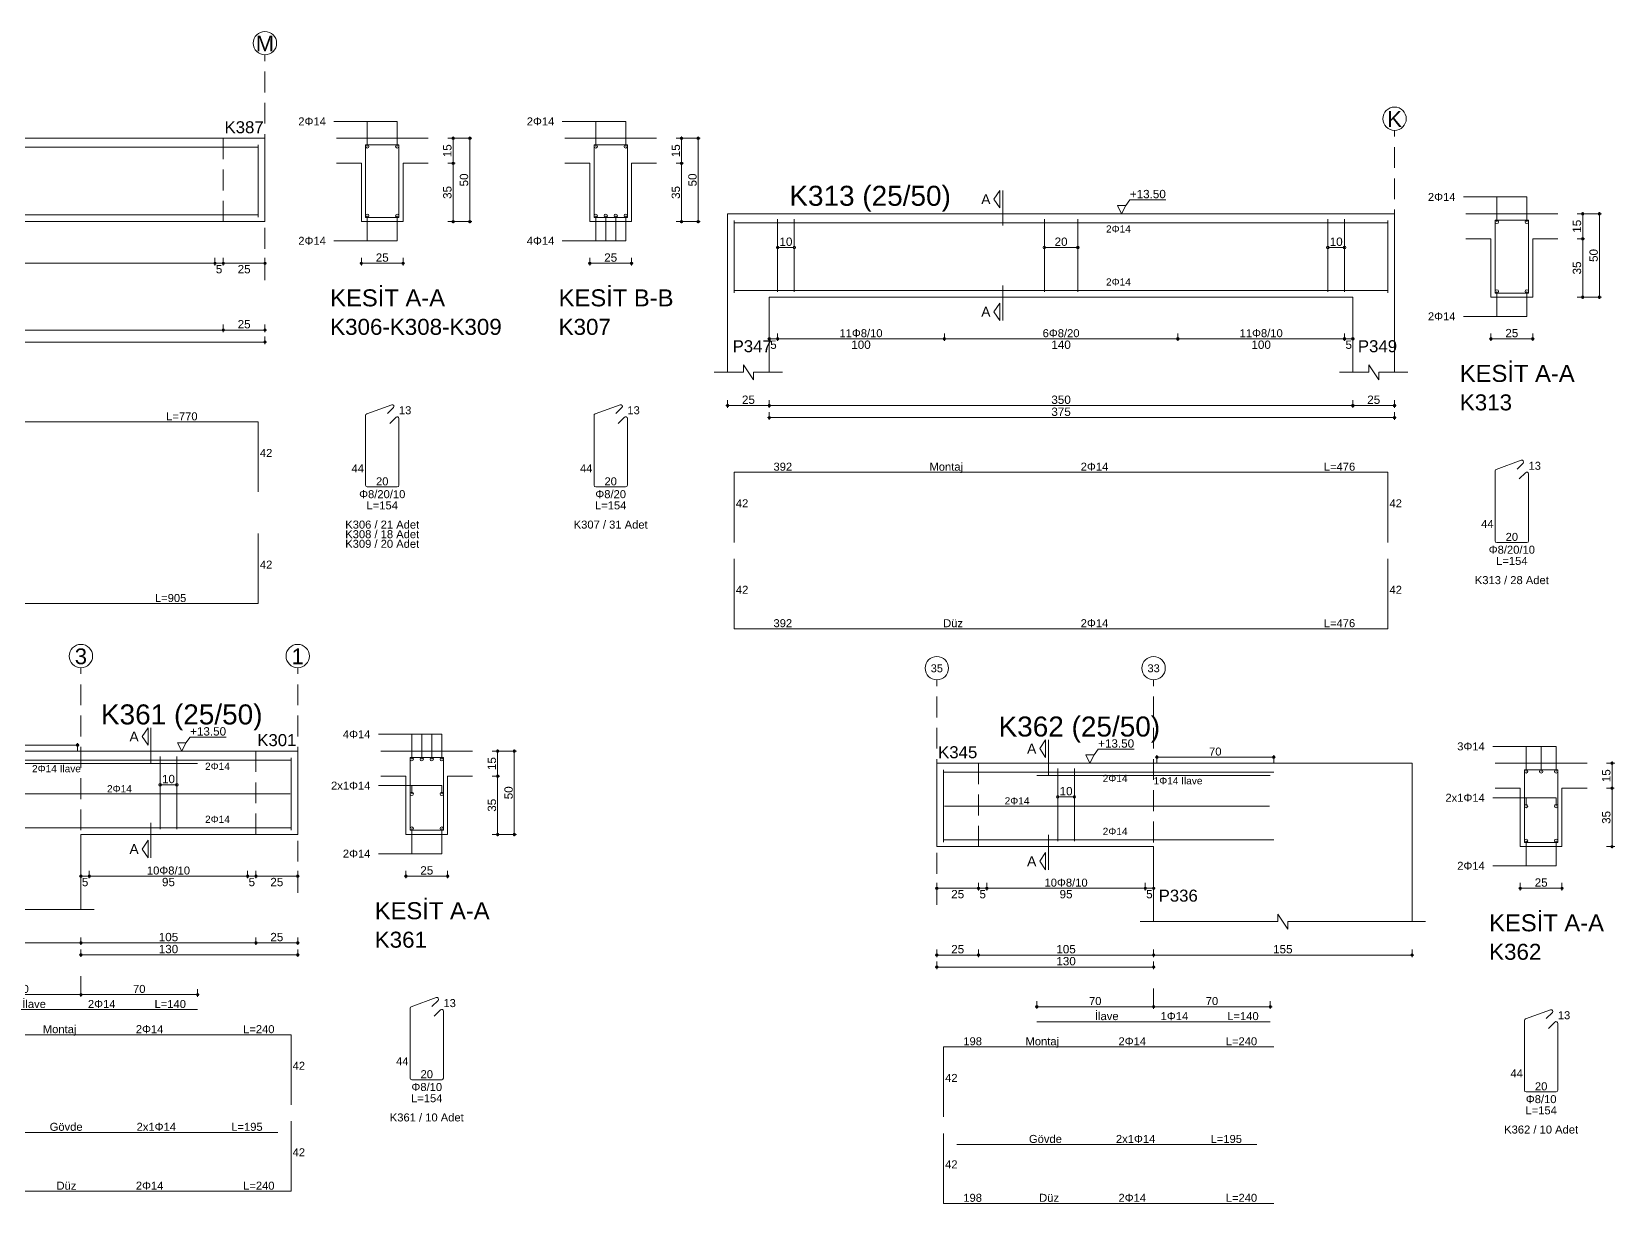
# Model space of a CAD drawing. Header units: millimetres. Extents: x 23801 to 80069, y 9628 to 14137.
# Drawn here: x 74391 to 75809, y 13042 to 14096 of the extents above; entities that cross this region are included whole.
import ezdxf

# ---------------------------------------------------------------- set-up
doc = ezdxf.new("R2010")
doc.units = ezdxf.units.MM
doc.linetypes.add('DASHDOT2', pattern=[12.7, 6.35, -3.175, 0, -3.175])
doc.linetypes.add('DASHED4', pattern=[18.75, 12.5, -6.25])
doc.layers.add('aks', color=251, linetype='DASHDOT2', lineweight=35)
for name, color, linetype in [('Donatı Topl. Uzun. Yazısı', 7, 'Continuous'), ('Donatı Uz. Yazısı', 7, 'Continuous'), ('Donatı Yazısı', 7, 'Continuous'), ('Donatı Çizgisi', 7, 'Continuous'), ('Kiriş', 7, 'Continuous'), ('Standart', 7, 'Continuous'), ('Ölçülendirme', 7, 'Continuous')]:
    doc.layers.add(name, color=color, linetype=linetype)
doc.styles.add('arial_1_18', font='arial.ttf', dxfattribs={"height": 0.2})

# ---------------------------------------------------------------- blocks, each defined once
blk = doc.blocks.new('IDE213Entity7530')
at = {"layer": 'aks', "color": 30, "linetype": 'DASHED4', "lineweight": 5}
blk.add_lwpolyline([(4226.36, 2047), (4226.36, 2182)], dxfattribs=at)
at = {"layer": 'aks', "color": 1, "linetype": 'Continuous', "lineweight": 5}
blk.add_circle((4226.36, 2189), 7, dxfattribs=at)
at = {"layer": 'Donatı Çizgisi', "color": 5, "linetype": 'Continuous', "lineweight": 5}
for points in [[(4222.36, 2084.6), (4222.36, 2128)], [(4286.69, 2084.5), (4286.69, 2128.1)], [(4286.69, 2128.1), (4306.69, 2128.1)], [(4306.69, 2084.5), (4306.69, 2128.1)], [(4423.7, 2084.5), (4423.7, 2128.1)], [(4423.7, 2128.1), (4443.7, 2128.1)], [(4443.7, 2084.5), (4443.7, 2128.1)], [(2405.36, 2126.6), (4222.36, 2126.6)], [(2405.36, 2086), (4222.36, 2086)], [(4286.69, 2084.5), (4306.69, 2084.5)], [(4423.7, 2084.5), (4443.7, 2084.5)], [(4287.36, 1966.74), (4302.37, 1972.21)], [(4299.8, 1966.89), (4303.44, 1970.53)], [(4424.37, 1966.74), (4439.38, 1972.21)], [(4436.81, 1966.89), (4440.45, 1970.53)], [(3494.36, 1961.9), (4222.36, 1961.9)], [(4222.36, 1919.9), (4222.36, 1961.9)], [(4286.69, 1923.92), (4286.69, 1965.79)], [(4301.18, 1960.98), (4304.95, 1964.76)], [(4306.69, 1923.92), (4306.69, 1964.04)], [(4423.7, 1923.92), (4423.7, 1965.79)], [(4438.18, 1960.98), (4441.96, 1964.76)], [(4443.7, 1923.92), (4443.7, 1964.04)], [(4287.71, 1922.9), (4305.67, 1922.9)], [(4424.72, 1922.9), (4442.68, 1922.9)], [(4222.36, 1852.95), (4222.36, 1894.95)], [(3359.36, 1852.95), (4222.36, 1852.95)]]:
    blk.add_lwpolyline(points, dxfattribs=at)
for centre in [(4287.69, 2127.1), (4305.69, 2127.1), (4424.7, 2127.1), (4442.7, 2127.1), (4287.69, 2085.5), (4305.69, 2085.5), (4424.7, 2085.5), (4430.7, 2085.5), (4436.7, 2085.5), (4442.7, 2085.5)]:
    blk.add_circle(centre, 1, dxfattribs=at)
for centre, start, end in [((4302.72, 1971.25), 315, 110), ((4439.73, 1971.25), 315, 110), ((4287.71, 1965.79), 110, 180), ((4305.67, 1964.04), 0, 135), ((4424.72, 1965.79), 110, 180), ((4442.68, 1964.04), 0, 135), ((4287.71, 1923.92), 180, 270), ((4305.67, 1923.92), 270, 0), ((4424.72, 1923.92), 180, 270), ((4442.68, 1923.92), 270, 0)]:
    blk.add_arc(centre, 1.02, start, end, dxfattribs=at)
at = {"layer": 'Kiriş', "color": 1, "linetype": 'Continuous', "lineweight": 5}
for points in [[(2401.36, 2132), (4226.36, 2132)], [(4226.36, 2082), (4226.36, 2132)], [(4269.19, 2132), (4324.19, 2132)], [(4406.2, 2132), (4461.2, 2132)], [(4269.19, 2117), (4284.19, 2117)], [(4284.19, 2082), (4284.19, 2117)], [(4309.19, 2117), (4324.19, 2117)], [(4309.19, 2082), (4309.19, 2117)], [(4406.2, 2117), (4421.2, 2117)], [(4421.2, 2082), (4421.2, 2117)], [(4446.2, 2117), (4461.2, 2117)], [(4446.2, 2082), (4446.2, 2117)], [(2426.36, 2082), (4226.36, 2082)], [(4284.19, 2082), (4309.19, 2082)], [(4421.2, 2082), (4446.2, 2082)]]:
    blk.add_lwpolyline(points, dxfattribs=at)
at = {"layer": 'Kiriş', "color": 1, "linetype": 'DASHED4', "lineweight": 5}
for points in [[(4201.36, 2082), (4201.36, 2132)], [(4226.36, 2082), (4226.36, 2132)]]:
    blk.add_lwpolyline(points, dxfattribs=at)
at = {"layer": 'Ölçülendirme', "color": 1, "linetype": 'Continuous', "lineweight": 5}
for points in [[(4267.69, 2142.1), (4305.69, 2142.1)], [(4287.69, 2127.1), (4287.69, 2142.1)], [(4305.69, 2127.1), (4305.69, 2142.1)], [(4404.7, 2142.1), (4442.7, 2142.1)], [(4424.7, 2127.1), (4424.7, 2142.1)], [(4442.7, 2127.1), (4442.7, 2142.1)], [(4335.94, 2132), (4350.44, 2132)], [(4339.19, 2081), (4339.19, 2133)], [(4349.19, 2081), (4349.19, 2133)], [(4472.95, 2132), (4487.45, 2132)], [(4476.2, 2081), (4476.2, 2133)], [(4486.2, 2081), (4486.2, 2133)], [(4335.94, 2117), (4340.44, 2117)], [(4472.95, 2117), (4477.45, 2117)], [(4287.69, 2070.5), (4287.69, 2085.5)], [(4305.69, 2070.5), (4305.69, 2085.5)], [(4335.94, 2082), (4350.44, 2082)], [(4424.7, 2070.5), (4424.7, 2085.5)], [(4430.7, 2070.5), (4430.7, 2085.5)], [(4436.7, 2070.5), (4436.7, 2085.5)], [(4442.7, 2070.5), (4442.7, 2085.5)], [(4472.95, 2082), (4487.45, 2082)], [(4267.69, 2070.5), (4305.69, 2070.5)], [(4404.7, 2070.5), (4442.7, 2070.5)], [(2425.36, 2057), (4227.36, 2057)], [(4196.36, 2055.75), (4196.36, 2060.25)], [(4201.36, 2055.75), (4201.36, 2060.25)], [(4226.36, 2055.75), (4226.36, 2060.25)], [(4283.19, 2057), (4310.19, 2057)], [(4284.19, 2055.75), (4284.19, 2060.25)], [(4309.19, 2055.75), (4309.19, 2060.25)], [(4420.2, 2057), (4447.2, 2057)], [(4421.2, 2055.75), (4421.2, 2060.25)], [(4446.2, 2055.75), (4446.2, 2060.25)], [(2400.36, 2017), (4227.36, 2017)], [(4201.36, 2015.75), (4201.36, 2020.25)], [(4226.36, 2015.75), (4226.36, 2020.25)], [(2425.36, 2009.8), (4227.36, 2009.8)], [(4226.36, 2008.55), (4226.36, 2013.05)]]:
    blk.add_lwpolyline(points, dxfattribs=at)
for centre in [(4339.19, 2132), (4349.19, 2132), (4476.2, 2132), (4486.2, 2132), (4339.19, 2117), (4476.2, 2117), (4339.19, 2082), (4349.19, 2082), (4476.2, 2082), (4486.2, 2082), (4196.36, 2057), (4196.36, 2057), (4201.36, 2057), (4201.36, 2057), (4226.36, 2057), (4284.19, 2057), (4309.19, 2057), (4421.2, 2057), (4446.2, 2057), (4201.36, 2017), (4201.36, 2017), (4226.36, 2017), (4226.36, 2009.8)]:
    blk.add_circle(centre, 0.75, dxfattribs=at)
at = {"layer": 'aks', "color": 1, "linetype": 'Continuous', "lineweight": 5, "style": 'arial_1_18'}
blk.add_text('M', height=9.45, dxfattribs=at).set_placement((4220.86, 2184.12))
at = {"layer": 'Donatı Topl. Uzun. Yazısı', "color": 1, "linetype": 'Continuous', "lineweight": 5, "style": 'arial_1_18'}
for s, p in [('L=770', (4167.12, 1962.86)), ('L=154', (4287.27, 1909.46)), ('L=154', (4424.28, 1909.46)), ('L=905', (4160.37, 1853.91))]:
    blk.add_text(s, height=4.8, dxfattribs=at).set_placement(p)
at = {"layer": 'Donatı Uz. Yazısı', "color": 1, "linetype": 'Continuous', "lineweight": 5, "style": 'arial_1_18'}
for s, p in [('13', (4306.69, 1966.5)), ('13', (4443.7, 1966.5)), ('42', (4223.32, 1940.9)), ('44', (4278.27, 1931.62)), ('44', (4415.28, 1931.62)), ('20', (4292.96, 1923.86)), ('20', (4429.97, 1923.86)), ('42', (4223.32, 1873.95))]:
    blk.add_text(s, height=4.8, dxfattribs=at).set_placement(p)
at = {"layer": 'Donatı Yazısı', "color": 5, "linetype": 'Continuous', "lineweight": 5, "style": 'arial_1_18'}
for s, p in [('2Φ14', (4246.36, 2139.7)), ('2Φ14', (4383.37, 2139.7)), ('2Φ14', (4246.36, 2068.1)), ('4Φ14', (4383.37, 2068.1)), ('Φ8/20/10', (4282.83, 1916.18)), ('Φ8/20', (4424.5, 1916.18)), ('K306 / 21 Adet', (4274.51, 1897.94)), ('K307 / 31 Adet', (4411.52, 1897.94)), ('K308 / 18 Adet', (4274.51, 1892.18)), ('K309 / 20 Adet', (4274.51, 1886.42))]:
    blk.add_text(s, height=4.8, dxfattribs=at).set_placement(p)
at = {"layer": 'Kiriş', "color": 1, "linetype": 'Continuous', "lineweight": 5, "style": 'arial_1_18'}
for s, height, p in [('K387', 7.2, (4202.11, 2135)), ('KESİT A-A', 10.2, (4265.49, 2031.2)), ('KESİT B-B', 10.2, (4402.5, 2031.2)), ('K306-K308-K309', 9.6, (4265.49, 2014.12)), ('K307', 9.6, (4402.5, 2014.12))]:
    blk.add_text(s, height=height, dxfattribs=at).set_placement(p)
at = {"layer": 'Ölçülendirme', "color": 1, "linetype": 'Continuous', "lineweight": 5, "style": 'arial_1_18'}
for s, p in [('15', (4338.23, 2120.62)), ('15', (4475.24, 2120.62)), ('50', (4348.23, 2103.12)), ('50', (4485.24, 2103.12)), ('35', (4338.23, 2095.62)), ('35', (4475.24, 2095.62))]:
    blk.add_text(s, height=5, rotation=90, dxfattribs=at).set_placement(p)
for s, p in [('25', (4292.81, 2057.96)), ('25', (4429.82, 2057.96)), ('5', (4196.91, 2051)), ('25', (4209.97, 2051)), ('25', (4209.97, 2018))]:
    blk.add_text(s, height=5, dxfattribs=at).set_placement(p)
blk = doc.blocks.new('IDE213Entity7531')
at = {"layer": 'aks', "color": 30, "linetype": 'DASHED4', "lineweight": 5}
blk.add_lwpolyline([(4903.82, 2001.7), (4903.82, 2136.7)], dxfattribs=at)
at = {"layer": 'aks', "color": 1, "linetype": 'Continuous', "lineweight": 5}
blk.add_circle((4903.82, 2143.7), 7, dxfattribs=at)
at = {"layer": 'Donatı Çizgisi', "color": 5, "linetype": 'Continuous', "lineweight": 5}
for points in [[(4507.82, 2039.3), (4507.82, 2082.7)], [(4507.82, 2081.3), (4899.82, 2081.3)], [(4533.82, 2039.9), (4533.82, 2083.5)], [(4543.82, 2039.9), (4543.82, 2083.5)], [(4693.82, 2039.9), (4693.82, 2083.5)], [(4713.82, 2039.9), (4713.82, 2083.5)], [(4863.82, 2039.9), (4863.82, 2083.5)], [(4873.82, 2039.9), (4873.82, 2083.5)], [(4899.82, 2039.3), (4899.82, 2082.7)], [(4964.15, 2039.2), (4964.15, 2082.8)], [(4964.15, 2082.8), (4984.15, 2082.8)], [(4984.15, 2039.2), (4984.15, 2082.8)], [(4507.82, 2040.7), (4899.82, 2040.7)], [(4964.15, 2039.2), (4984.15, 2039.2)], [(4964.82, 1933.44), (4979.83, 1938.91)], [(4507.82, 1889.7), (4507.82, 1931.7)], [(4507.82, 1931.7), (4899.82, 1931.7)], [(4899.82, 1889.7), (4899.82, 1931.7)], [(4964.15, 1890.62), (4964.15, 1932.49)], [(4977.26, 1933.59), (4980.9, 1937.23)], [(4978.64, 1927.68), (4982.41, 1931.46)], [(4984.15, 1890.62), (4984.15, 1930.74)], [(4965.17, 1889.6), (4983.13, 1889.6)], [(4507.82, 1837.85), (4507.82, 1879.85)], [(4899.82, 1837.85), (4899.82, 1879.85)], [(4507.82, 1837.85), (4899.82, 1837.85)]]:
    blk.add_lwpolyline(points, dxfattribs=at)
for centre in [(4965.15, 2081.8), (4983.15, 2081.8), (4965.15, 2040.2), (4983.15, 2040.2)]:
    blk.add_circle(centre, 1, dxfattribs=at)
for centre, start, end in [((4980.18, 1937.95), 315, 110), ((4965.17, 1932.49), 110, 180), ((4983.13, 1930.74), 0, 135), ((4965.17, 1890.62), 180, 270), ((4983.13, 1890.62), 270, 0)]:
    blk.add_arc(centre, 1.02, start, end, dxfattribs=at)
at = {"layer": 'Kiriş', "color": 1, "linetype": 'Continuous', "lineweight": 5}
for points in [[(4503.82, 2086.7), (4903.82, 2086.7)], [(4503.82, 1991.7), (4503.82, 2086.7)], [(4903.82, 1991.7), (4903.82, 2086.7)], [(4946.65, 2086.7), (5001.65, 2086.7)], [(4946.65, 2071.7), (4961.65, 2071.7)], [(4961.65, 2036.7), (4961.65, 2071.7)], [(4986.65, 2071.7), (5001.65, 2071.7)], [(4986.65, 2036.7), (4986.65, 2071.7)], [(4528.82, 2036.7), (4878.82, 2036.7)], [(4528.82, 1991.7), (4528.82, 2036.7)], [(4878.82, 1991.7), (4878.82, 2036.7)], [(4961.65, 2036.7), (4986.65, 2036.7)], [(4519.32, 1987.2), (4513.32, 1996.2)], [(4513.32, 1991.7), (4513.32, 1996.2)], [(4894.32, 1987.2), (4888.32, 1996.2)], [(4888.32, 1991.7), (4888.32, 1996.2)], [(4495.82, 1991.7), (4513.32, 1991.7)], [(4519.32, 1991.7), (4536.82, 1991.7)], [(4519.32, 1987.2), (4519.32, 1991.7)], [(4870.82, 1991.7), (4888.32, 1991.7)], [(4894.32, 1991.7), (4911.82, 1991.7)], [(4894.32, 1987.2), (4894.32, 1991.7)]]:
    blk.add_lwpolyline(points, dxfattribs=at)
at = {"layer": 'Ölçülendirme', "color": 1, "linetype": 'Continuous', "lineweight": 5}
for points in [[(4663.57, 2095.45), (4667.07, 2100.7)], [(4667.07, 2090.2), (4667.07, 2100.7)], [(4668.82, 2079.7), (4668.82, 2100.7)], [(4667.07, 2090.2), (4663.57, 2095.45)], [(4740.07, 2086.7), (4737.57, 2091.7)], [(4737.57, 2091.7), (4742.57, 2091.7)], [(4742.57, 2091.7), (4740.07, 2086.7)], [(4742.57, 2091.7), (4745.07, 2095.03)], [(4745.07, 2095.03), (4766.63, 2095.03)], [(4945.15, 2096.8), (4983.15, 2096.8)], [(4965.15, 2081.8), (4965.15, 2096.8)], [(4983.15, 2081.8), (4983.15, 2096.8)], [(4740.07, 2086.7), (4740.07, 2086.7)], [(5013.4, 2086.7), (5027.9, 2086.7)], [(5016.65, 2035.7), (5016.65, 2087.7)], [(5026.65, 2035.7), (5026.65, 2087.7)], [(5013.4, 2071.7), (5017.9, 2071.7)], [(4533.82, 2066.5), (4543.82, 2066.5)], [(4693.82, 2066.5), (4713.82, 2066.5)], [(4863.82, 2066.5), (4873.82, 2066.5)], [(4668.82, 2022.7), (4668.82, 2043.7)], [(4965.15, 2025.2), (4965.15, 2040.2)], [(4983.15, 2025.2), (4983.15, 2040.2)], [(5013.4, 2036.7), (5027.9, 2036.7)], [(4663.57, 2027.95), (4667.07, 2033.2)], [(4667.07, 2022.7), (4663.57, 2027.95)], [(4667.07, 2022.7), (4667.07, 2033.2)], [(4945.15, 2025.2), (4983.15, 2025.2)], [(4528.82, 2010.45), (4528.82, 2014.95)], [(4533.82, 2010.45), (4533.82, 2014.95)], [(4633.82, 2010.45), (4633.82, 2014.95)], [(4773.82, 2010.45), (4773.82, 2014.95)], [(4873.82, 2010.45), (4873.82, 2014.95)], [(4878.82, 2010.45), (4878.82, 2014.95)], [(4961.65, 2010.45), (4961.65, 2014.95)], [(4986.65, 2010.45), (4986.65, 2014.95)], [(4527.82, 2011.7), (4879.82, 2011.7)], [(4960.65, 2011.7), (4987.65, 2011.7)], [(4502.82, 1971.7), (4904.82, 1971.7)], [(4503.82, 1970.45), (4503.82, 1974.95)], [(4528.82, 1970.45), (4528.82, 1974.95)], [(4528.82, 1963.25), (4528.82, 1967.75)], [(4878.82, 1970.45), (4878.82, 1974.95)], [(4903.82, 1970.45), (4903.82, 1974.95)], [(4903.82, 1963.25), (4903.82, 1967.75)], [(4527.82, 1964.5), (4904.82, 1964.5)]]:
    blk.add_lwpolyline(points, dxfattribs=at)
for centre in [(5016.65, 2086.7), (5026.65, 2086.7), (5016.65, 2071.7), (4533.82, 2066.5), (4543.82, 2066.5), (4693.82, 2066.5), (4713.82, 2066.5), (4863.82, 2066.5), (4873.82, 2066.5), (5016.65, 2036.7), (5026.65, 2036.7), (4528.82, 2011.7), (4533.82, 2011.7), (4533.82, 2011.7), (4633.82, 2011.7), (4633.82, 2011.7), (4773.82, 2011.7), (4773.82, 2011.7), (4873.82, 2011.7), (4873.82, 2011.7), (4878.82, 2011.7), (4961.65, 2011.7), (4986.65, 2011.7), (4503.82, 1971.7), (4528.82, 1971.7), (4528.82, 1971.7), (4878.82, 1971.7), (4878.82, 1971.7), (4903.82, 1971.7), (4528.82, 1964.5), (4903.82, 1964.5)]:
    blk.add_circle(centre, 0.75, dxfattribs=at)
at = {"layer": 'aks', "color": 1, "linetype": 'Continuous', "lineweight": 5, "style": 'arial_1_18'}
blk.add_text('K', height=9.45, dxfattribs=at).set_placement((4899.42, 2138.82))
at = {"layer": 'Donatı Topl. Uzun. Yazısı', "color": 1, "linetype": 'Continuous', "lineweight": 5, "style": 'arial_1_18'}
for s, p in [('L=476', (4861.38, 1932.66)), ('L=154', (4964.74, 1876.16)), ('L=476', (4861.38, 1838.81))]:
    blk.add_text(s, height=4.8, dxfattribs=at).set_placement(p)
at = {"layer": 'Donatı Uz. Yazısı', "color": 1, "linetype": 'Continuous', "lineweight": 5, "style": 'arial_1_18'}
for s, p in [('392', (4531.34, 1932.66)), ('13', (4984.15, 1933.2)), ('42', (4508.78, 1910.7)), ('42', (4900.78, 1910.7)), ('44', (4955.73, 1898.32)), ('20', (4970.42, 1890.56)), ('42', (4508.78, 1858.85)), ('42', (4900.78, 1858.85)), ('392', (4531.34, 1838.81))]:
    blk.add_text(s, height=4.8, dxfattribs=at).set_placement(p)
at = {"layer": 'Donatı Yazısı', "color": 5, "linetype": 'Continuous', "lineweight": 5, "style": 'arial_1_18'}
for s, p in [('2Φ14', (4923.82, 2094.4)), ('2Φ14', (4923.82, 2022.8)), ('2Φ14', (4715.58, 1932.66)), ('Φ8/20/10', (4960.29, 1882.88)), ('K313 / 28 Adet', (4951.97, 1864.64)), ('2Φ14', (4715.58, 1838.81))]:
    blk.add_text(s, height=4.8, dxfattribs=at).set_placement(p)
for p in [(4730.78, 2075.42), (4730.78, 2043.66)]:
    blk.add_text('2Φ14', height=4.32, rotation=360, dxfattribs=at).set_placement(p)
at = {"layer": 'Donatı Yazısı', "color": 1, "linetype": 'Continuous', "lineweight": 5, "style": 'arial_1_18'}
for s, p in [('Montaj', (4624.89, 1932.66)), ('Düz', (4633.1, 1838.81))]:
    blk.add_text(s, height=4.8, dxfattribs=at).set_placement(p)
at = {"layer": 'Kiriş', "color": 1, "linetype": 'Continuous', "lineweight": 5, "style": 'arial_1_18'}
for s, height, p in [('K313 (25/50)', 12, (4540.82, 2091.5)), ('P347', 7.2, (4506.82, 2003.7)), ('P349', 7.2, (4881.82, 2003.7)), ('KESİT A-A', 10.2, (4942.95, 1985.9)), ('K313', 9.6, (4942.95, 1968.82))]:
    blk.add_text(s, height=height, dxfattribs=at).set_placement(p)
at = {"layer": 'Ölçülendirme', "color": 1, "linetype": 'Continuous', "lineweight": 5, "style": 'arial_1_18'}
for s, height, p in [('+13.50', 5, (4745.07, 2096.03)), ('A', 5.95, (4655.93, 2092.48)), ('A', 5.95, (4655.93, 2024.98)), ('25', 5, (4970.27, 2012.66)), ('5', 5, (4529.38, 2005.7)), ('100', 5, (4577.99, 2005.7)), ('140', 5, (4697.99, 2005.7)), ('100', 5, (4817.99, 2005.7)), ('5', 5, (4874.38, 2005.7)), ('25', 5, (4512.43, 1972.7)), ('350', 5, (4697.99, 1972.7)), ('25', 5, (4887.43, 1972.7)), ('375', 5, (4697.99, 1965.5))]:
    blk.add_text(s, height=height, dxfattribs=at).set_placement(p)
for s, rotation, p in [('15', 90, (5015.69, 2075.32)), ('10', 360, (4534.93, 2067.46)), ('20', 360, (4699.93, 2067.46)), ('10', 360, (4864.93, 2067.46)), ('50', 90, (5025.69, 2057.82)), ('35', 90, (5015.69, 2050.32))]:
    blk.add_text(s, height=5, rotation=rotation, dxfattribs=at).set_placement(p)
at = {"layer": 'Ölçülendirme', "color": 5, "linetype": 'Continuous', "lineweight": 5, "style": 'arial_1_18'}
for s, p in [('11Φ8/10', (4570.89, 2012.7)), ('6Φ8/20', (4692.75, 2012.7)), ('11Φ8/10', (4810.89, 2012.7))]:
    blk.add_text(s, height=4.8, dxfattribs=at).set_placement(p)
blk = doc.blocks.new('IDE213Entity7564')
at = {"layer": 'aks', "color": 30, "linetype": 'DASHED4', "lineweight": 5}
for points in [[(4148.45, 1648.65), (4148.45, 1783.65)], [(4278.45, 1648.65), (4278.45, 1783.65)], [(4148.45, 1587.65), (4148.45, 1598.65)]]:
    blk.add_lwpolyline(points, dxfattribs=at)
at = {"layer": 'aks', "color": 1, "linetype": 'Continuous', "lineweight": 5}
for centre in [(4148.45, 1790.65), (4278.45, 1790.65)]:
    blk.add_circle(centre, 7, dxfattribs=at)
at = {"layer": 'Donatı Çizgisi', "color": 5, "linetype": 'Continuous', "lineweight": 5}
for points in [[(4076.45, 1728.25), (4274.45, 1728.25)], [(4078.45, 1726.25), (4218.45, 1726.25)], [(4195.95, 1686.85), (4195.95, 1730.45)], [(4205.95, 1686.85), (4205.95, 1730.45)], [(4274.45, 1686.25), (4274.45, 1729.65)], [(4345.87, 1686.15), (4345.87, 1729.75)], [(4345.87, 1729.75), (4365.87, 1729.75)], [(4365.87, 1686.15), (4365.87, 1729.75)], [(4078.95, 1707.95), (4273.95, 1707.95)], [(4076.45, 1687.65), (4274.45, 1687.65)], [(4345.87, 1686.15), (4365.87, 1686.15)], [(4345.87, 1537.57), (4345.87, 1579.44)], [(4346.54, 1580.39), (4361.55, 1585.86)], [(4358.98, 1580.54), (4362.62, 1584.18)], [(4078.45, 1578.65), (4218.45, 1578.65)], [(4360.36, 1574.63), (4364.13, 1578.41)], [(4365.87, 1537.57), (4365.87, 1577.69)], [(4076.45, 1563.55), (4274.45, 1563.55)], [(4274.45, 1521.55), (4274.45, 1563.55)], [(4346.89, 1536.55), (4364.85, 1536.55)], [(4086.45, 1505), (4266.45, 1505)], [(4274.45, 1469.7), (4274.45, 1511.7)], [(4076.45, 1469.7), (4274.45, 1469.7)]]:
    blk.add_lwpolyline(points, dxfattribs=at)
for centre in [(4346.87, 1728.75), (4352.87, 1728.75), (4358.87, 1728.75), (4364.87, 1728.75), (4346.87, 1707.95), (4364.87, 1707.95), (4346.87, 1687.15), (4364.87, 1687.15)]:
    blk.add_circle(centre, 1, dxfattribs=at)
for centre, start, end in [((4346.89, 1579.44), 110, 180), ((4361.9, 1584.9), 315, 110), ((4364.85, 1577.69), 0, 135), ((4346.89, 1537.57), 180, 270), ((4364.85, 1537.57), 270, 0)]:
    blk.add_arc(centre, 1.02, start, end, dxfattribs=at)
at = {"layer": 'Kiriş', "color": 1, "linetype": 'Continuous', "lineweight": 5}
for points in [[(3998.45, 1733.65), (4278.45, 1733.65)], [(3998.45, 1638.65), (3998.45, 1733.65)], [(4278.45, 1683.65), (4278.45, 1733.65)], [(4328.37, 1733.65), (4383.37, 1733.65)], [(4328.37, 1718.65), (4343.37, 1718.65)], [(4343.37, 1683.65), (4343.37, 1718.65)], [(4368.37, 1718.65), (4383.37, 1718.65)], [(4368.37, 1683.65), (4368.37, 1718.65)], [(4148.45, 1683.65), (4278.45, 1683.65)], [(4148.45, 1638.65), (4148.45, 1683.65)], [(4343.37, 1683.65), (4368.37, 1683.65)], [(3990.45, 1638.65), (4070.45, 1638.65)], [(4076.45, 1634.15), (4070.45, 1643.15)], [(4070.45, 1638.65), (4070.45, 1643.15)], [(4076.45, 1638.65), (4156.45, 1638.65)], [(4076.45, 1634.15), (4076.45, 1638.65)]]:
    blk.add_lwpolyline(points, dxfattribs=at)
at = {"layer": 'Kiriş', "color": 1, "linetype": 'DASHED4', "lineweight": 5}
for points in [[(4253.45, 1683.65), (4253.45, 1733.65)], [(4278.45, 1683.65), (4278.45, 1733.65)]]:
    blk.add_lwpolyline(points, dxfattribs=at)
at = {"layer": 'Ölçülendirme', "color": 1, "linetype": 'Continuous', "lineweight": 5}
for points in [[(4185.2, 1742.4), (4188.7, 1747.65)], [(4188.7, 1737.15), (4185.2, 1742.4)], [(4188.7, 1737.15), (4188.7, 1747.65)], [(4190.45, 1726.65), (4190.45, 1747.65)], [(4211.45, 1738.65), (4213.95, 1741.98)], [(4213.95, 1741.98), (4235.51, 1741.98)], [(4326.87, 1743.75), (4364.87, 1743.75)], [(4346.87, 1728.75), (4346.87, 1743.75)], [(4352.87, 1728.75), (4352.87, 1743.75)], [(4358.87, 1728.75), (4358.87, 1743.75)], [(4364.87, 1728.75), (4364.87, 1743.75)], [(4075.45, 1737.25), (4147.45, 1737.25)], [(4076.45, 1734), (4076.45, 1738.5)], [(4146.45, 1734), (4146.45, 1738.5)], [(4208.95, 1733.65), (4206.45, 1738.65)], [(4206.45, 1738.65), (4211.45, 1738.65)], [(4211.45, 1738.65), (4208.95, 1733.65)], [(4208.95, 1733.65), (4208.95, 1733.65)], [(4395.12, 1733.65), (4409.62, 1733.65)], [(4398.37, 1682.65), (4398.37, 1734.65)], [(4408.37, 1682.65), (4408.37, 1734.65)], [(4195.95, 1713.45), (4205.95, 1713.45)], [(4326.87, 1712.95), (4364.87, 1712.95)], [(4346.87, 1707.95), (4346.87, 1712.95)], [(4364.87, 1707.95), (4364.87, 1712.95)], [(4395.12, 1718.65), (4399.62, 1718.65)], [(4190.45, 1669.65), (4190.45, 1690.65)], [(4346.87, 1672.15), (4346.87, 1687.15)], [(4364.87, 1672.15), (4364.87, 1687.15)], [(4395.12, 1683.65), (4409.62, 1683.65)], [(4185.2, 1674.9), (4188.7, 1680.15)], [(4188.7, 1669.65), (4185.2, 1674.9)], [(4188.7, 1669.65), (4188.7, 1680.15)], [(4326.87, 1672.15), (4364.87, 1672.15)], [(4147.45, 1658.65), (4279.45, 1658.65)], [(4148.45, 1657.4), (4148.45, 1661.9)], [(4153.45, 1657.4), (4153.45, 1661.9)], [(4248.45, 1657.4), (4248.45, 1661.9)], [(4253.45, 1657.4), (4253.45, 1661.9)], [(4278.45, 1657.4), (4278.45, 1661.9)], [(4342.37, 1658.65), (4369.37, 1658.65)], [(4343.37, 1657.4), (4343.37, 1661.9)], [(4368.37, 1657.4), (4368.37, 1661.9)], [(3997.45, 1618.65), (4279.45, 1618.65)], [(3998.45, 1617.4), (3998.45, 1621.9)], [(4148.45, 1617.4), (4148.45, 1621.9)], [(4253.45, 1617.4), (4253.45, 1621.9)], [(4278.45, 1617.4), (4278.45, 1621.9)], [(4147.45, 1611.45), (4279.45, 1611.45)], [(4148.45, 1610.2), (4148.45, 1614.7)], [(4278.45, 1610.2), (4278.45, 1614.7)], [(4078.45, 1586.4), (4078.45, 1590.9)], [(4148.45, 1586.4), (4148.45, 1590.9)], [(4148.45, 1586.4), (4148.45, 1590.9)], [(4218.45, 1586.4), (4218.45, 1590.9)], [(4077.45, 1587.65), (4149.45, 1587.65)], [(4147.45, 1587.65), (4219.45, 1587.65)]]:
    blk.add_lwpolyline(points, dxfattribs=at)
for centre in [(4076.45, 1737.25), (4146.45, 1737.25), (4398.37, 1733.65), (4408.37, 1733.65), (4195.95, 1713.45), (4205.95, 1713.45), (4398.37, 1718.65), (4398.37, 1683.65), (4408.37, 1683.65), (4148.45, 1658.65), (4153.45, 1658.65), (4153.45, 1658.65), (4248.45, 1658.65), (4248.45, 1658.65), (4253.45, 1658.65), (4253.45, 1658.65), (4278.45, 1658.65), (4343.37, 1658.65), (4368.37, 1658.65), (3998.45, 1618.65), (4148.45, 1618.65), (4148.45, 1618.65), (4253.45, 1618.65), (4253.45, 1618.65), (4278.45, 1618.65), (4148.45, 1611.45), (4278.45, 1611.45), (4078.45, 1587.65), (4148.45, 1587.65), (4148.45, 1587.65), (4218.45, 1587.65)]:
    blk.add_circle(centre, 0.75, dxfattribs=at)
at = {"layer": 'aks', "color": 1, "linetype": 'Continuous', "lineweight": 5, "style": 'arial_1_18'}
for s, p in [('3', (4144.78, 1785.77)), ('1', (4274.78, 1785.77))]:
    blk.add_text(s, height=9.45, dxfattribs=at).set_placement(p)
at = {"layer": 'Donatı Topl. Uzun. Yazısı', "color": 1, "linetype": 'Continuous', "lineweight": 5, "style": 'arial_1_18'}
for s, p in [('L=140', (4192.62, 1579.61)), ('L=240', (4245.72, 1564.51)), ('L=154', (4346.45, 1523.11)), ('L=195', (4238.62, 1505.96)), ('L=240', (4245.72, 1470.66))]:
    blk.add_text(s, height=4.8, dxfattribs=at).set_placement(p)
at = {"layer": 'Donatı Uz. Yazısı', "color": 1, "linetype": 'Continuous', "lineweight": 5, "style": 'arial_1_18'}
for s, p in [('13', (4365.87, 1580.15)), ('198', (4088.33, 1564.51)), ('42', (4275.41, 1542.55)), ('44', (4337.45, 1545.27)), ('20', (4352.14, 1537.51)), ('42', (4275.41, 1490.7)), ('198', (4088.33, 1470.66))]:
    blk.add_text(s, height=4.8, dxfattribs=at).set_placement(p)
at = {"layer": 'Donatı Yazısı', "color": 5, "linetype": 'Continuous', "lineweight": 5, "style": 'arial_1_18'}
for s, height, p in [('4Φ14', 4.8, (4305.54, 1741.35)), ('2Φ14 İlave', 4.32, (4119.14, 1720.97)), ('2x1Φ14', 4.8, (4298.45, 1710.55)), ('2Φ14', 4.8, (4305.54, 1669.75)), ('2Φ14', 4.8, (4152.65, 1579.61)), ('2Φ14', 4.8, (4181.39, 1564.51)), ('Φ8/10', 4.8, (4346.67, 1529.83)), ('K361 / 10 Adet', 4.8, (4333.69, 1511.59)), ('2x1Φ14', 4.8, (4181.85, 1505.96)), ('2Φ14', 4.8, (4181.39, 1470.66))]:
    blk.add_text(s, height=height, dxfattribs=at).set_placement(p)
for p in [(4222.91, 1722.37), (4164.11, 1708.91), (4222.91, 1690.61)]:
    blk.add_text('2Φ14', height=4.32, rotation=360, dxfattribs=at).set_placement(p)
at = {"layer": 'Donatı Yazısı', "color": 1, "linetype": 'Continuous', "lineweight": 5, "style": 'arial_1_18'}
for s, p in [('İlave', (4113.29, 1579.61)), ('Montaj', (4125.62, 1564.51)), ('Gövde', (4129.7, 1505.96)), ('Düz', (4133.83, 1470.66))]:
    blk.add_text(s, height=4.8, dxfattribs=at).set_placement(p)
at = {"layer": 'Kiriş', "color": 1, "linetype": 'Continuous', "lineweight": 5, "style": 'arial_1_18'}
for s, height, p in [('K361 (25/50)', 12, (4160.45, 1749.65)), ('K301', 7.2, (4254.21, 1736.65)), ('P335', 7.2, (4001.45, 1650.65)), ('KESİT A-A', 10.2, (4324.67, 1632.85)), ('K361', 9.6, (4324.67, 1615.77))]:
    blk.add_text(s, height=height, dxfattribs=at).set_placement(p)
at = {"layer": 'Ölçülendirme', "color": 1, "linetype": 'Continuous', "lineweight": 5, "style": 'arial_1_18'}
for s, height, p in [('70', 4.8, (4107.72, 1738.25)), ('A', 5.95, (4177.56, 1739.42)), ('+13.50', 5, (4213.95, 1742.98)), ('A', 5.95, (4177.56, 1671.92)), ('25', 5, (4351.99, 1659.61)), ('5', 5, (4149.01, 1652.65)), ('95', 5, (4197.07, 1652.65)), ('5', 5, (4249.01, 1652.65)), ('25', 5, (4262.07, 1652.65)), ('150', 5, (4067.63, 1619.65)), ('105', 5, (4195.13, 1619.65)), ('130', 5, (4195.13, 1612.45)), ('25', 5, (4262.07, 1619.65))]:
    blk.add_text(s, height=height, dxfattribs=at).set_placement(p)
for s, rotation, p in [('15', 90, (4397.41, 1722.27)), ('10', 360, (4197.07, 1714.41)), ('50', 90, (4407.41, 1704.77)), ('35', 90, (4397.41, 1697.27))]:
    blk.add_text(s, height=5, rotation=rotation, dxfattribs=at).set_placement(p)
at = {"layer": 'Ölçülendirme', "color": 5, "linetype": 'Continuous', "lineweight": 5, "style": 'arial_1_18'}
for s, p in [('10Φ8/10', (4188.02, 1659.65)), ('70', (4109.72, 1588.65)), ('70', (4179.72, 1588.65))]:
    blk.add_text(s, height=4.8, dxfattribs=at).set_placement(p)
blk = doc.blocks.new('IDE213Entity7565')
at = {"layer": 'aks', "color": 30, "linetype": 'DASHED4', "lineweight": 5}
for points in [[(4676.38, 1648.65), (4676.38, 1783.65)], [(4806.38, 1648.65), (4806.38, 1783.65)], [(4806.38, 1587.65), (4806.38, 1598.65)]]:
    blk.add_lwpolyline(points, dxfattribs=at)
at = {"layer": 'aks', "color": 1, "linetype": 'Continuous', "lineweight": 5}
for centre in [(4676.38, 1790.65), (4806.38, 1790.65)]:
    blk.add_circle(centre, 7, dxfattribs=at)
at = {"layer": 'Donatı Çizgisi', "color": 5, "linetype": 'Continuous', "lineweight": 5}
for points in [[(4680.38, 1686.25), (4680.38, 1729.65)], [(4680.38, 1728.25), (4878.38, 1728.25)], [(4736.38, 1726.25), (4876.38, 1726.25)], [(4748.88, 1686.85), (4748.88, 1730.45)], [(4758.88, 1686.85), (4758.88, 1730.45)], [(5028.8, 1686.15), (5028.8, 1729.75)], [(5028.8, 1729.75), (5048.8, 1729.75)], [(5048.8, 1686.15), (5048.8, 1729.75)], [(4680.88, 1707.95), (4875.88, 1707.95)], [(4680.38, 1687.65), (4878.38, 1687.65)], [(5028.8, 1686.15), (5048.8, 1686.15)], [(5028.8, 1537.57), (5028.8, 1579.44)], [(5029.47, 1580.39), (5044.47, 1585.86)], [(5041.9, 1580.54), (5045.54, 1584.18)], [(4736.38, 1578.65), (4876.38, 1578.65)], [(5043.28, 1574.63), (5047.06, 1578.41)], [(5048.8, 1537.57), (5048.8, 1577.69)], [(4680.38, 1521.55), (4680.38, 1563.55)], [(4680.38, 1563.55), (4878.38, 1563.55)], [(5029.82, 1536.55), (5047.78, 1536.55)], [(4680.38, 1469.7), (4680.38, 1511.7)], [(4688.38, 1505), (4868.38, 1505)], [(4680.38, 1469.7), (4878.38, 1469.7)]]:
    blk.add_lwpolyline(points, dxfattribs=at)
for centre in [(5029.8, 1728.75), (5038.8, 1728.75), (5047.8, 1728.75), (5029.8, 1707.95), (5047.8, 1707.95), (5029.8, 1687.15), (5047.8, 1687.15)]:
    blk.add_circle(centre, 1, dxfattribs=at)
for centre, start, end in [((5029.82, 1579.44), 110, 180), ((5044.82, 1584.9), 315, 110), ((5047.78, 1577.69), 0, 135), ((5029.82, 1537.57), 180, 270), ((5047.78, 1537.57), 270, 0)]:
    blk.add_arc(centre, 1.02, start, end, dxfattribs=at)
at = {"layer": 'Kiriş', "color": 1, "linetype": 'DASHED4', "lineweight": 5}
for points in [[(4676.38, 1683.65), (4676.38, 1733.65)], [(4701.38, 1683.65), (4701.38, 1733.65)]]:
    blk.add_lwpolyline(points, dxfattribs=at)
at = {"layer": 'Kiriş', "color": 1, "linetype": 'Continuous', "lineweight": 5}
for points in [[(4676.38, 1683.65), (4676.38, 1733.65)], [(4676.38, 1733.65), (4961.38, 1733.65)], [(4961.38, 1638.65), (4961.38, 1733.65)], [(5011.3, 1733.65), (5066.3, 1733.65)], [(5011.3, 1718.65), (5026.3, 1718.65)], [(5026.3, 1683.65), (5026.3, 1718.65)], [(5051.3, 1718.65), (5066.3, 1718.65)], [(5051.3, 1683.65), (5051.3, 1718.65)], [(4676.38, 1683.65), (4806.38, 1683.65)], [(4806.38, 1638.65), (4806.38, 1683.65)], [(5026.3, 1683.65), (5051.3, 1683.65)], [(4798.38, 1638.65), (4880.88, 1638.65)], [(4886.88, 1634.15), (4880.88, 1643.15)], [(4880.88, 1638.65), (4880.88, 1643.15)], [(4886.88, 1638.65), (4969.38, 1638.65)], [(4886.88, 1634.15), (4886.88, 1638.65)]]:
    blk.add_lwpolyline(points, dxfattribs=at)
at = {"layer": 'Ölçülendirme', "color": 1, "linetype": 'Continuous', "lineweight": 5}
for points in [[(4738.13, 1742.4), (4741.63, 1747.65)], [(4741.63, 1737.15), (4738.13, 1742.4)], [(4741.63, 1737.15), (4741.63, 1747.65)], [(4743.38, 1726.65), (4743.38, 1747.65)], [(4770.63, 1738.65), (4773.13, 1741.98)], [(4773.13, 1741.98), (4794.69, 1741.98)], [(5009.8, 1743.75), (5047.8, 1743.75)], [(5029.8, 1728.75), (5029.8, 1743.75)], [(5038.8, 1728.75), (5038.8, 1743.75)], [(5047.8, 1728.75), (5047.8, 1743.75)], [(4768.13, 1733.65), (4765.63, 1738.65)], [(4765.63, 1738.65), (4770.63, 1738.65)], [(4770.63, 1738.65), (4768.13, 1733.65)], [(4768.13, 1733.65), (4768.13, 1733.65)], [(4807.38, 1737.25), (4879.38, 1737.25)], [(4808.38, 1734), (4808.38, 1738.5)], [(4878.38, 1734), (4878.38, 1738.5)], [(5078.05, 1733.65), (5092.55, 1733.65)], [(5081.3, 1682.65), (5081.3, 1734.65)], [(5091.3, 1682.65), (5091.3, 1734.65)], [(4748.88, 1713.45), (4758.88, 1713.45)], [(5009.8, 1712.95), (5047.8, 1712.95)], [(5029.8, 1707.95), (5029.8, 1712.95)], [(5047.8, 1707.95), (5047.8, 1712.95)], [(5078.05, 1718.65), (5082.55, 1718.65)], [(4743.38, 1669.65), (4743.38, 1690.65)], [(5029.8, 1672.15), (5029.8, 1687.15)], [(5047.8, 1672.15), (5047.8, 1687.15)], [(5078.05, 1683.65), (5092.55, 1683.65)], [(4738.13, 1674.9), (4741.63, 1680.15)], [(4741.63, 1669.65), (4738.13, 1674.9)], [(4741.63, 1669.65), (4741.63, 1680.15)], [(5009.8, 1672.15), (5047.8, 1672.15)], [(4675.38, 1658.65), (4807.38, 1658.65)], [(4676.38, 1657.4), (4676.38, 1661.9)], [(4701.38, 1657.4), (4701.38, 1661.9)], [(4706.38, 1657.4), (4706.38, 1661.9)], [(4801.38, 1657.4), (4801.38, 1661.9)], [(4806.38, 1657.4), (4806.38, 1661.9)], [(5025.3, 1658.65), (5052.3, 1658.65)], [(5026.3, 1657.4), (5026.3, 1661.9)], [(5051.3, 1657.4), (5051.3, 1661.9)], [(4675.38, 1618.65), (4962.38, 1618.65)], [(4676.38, 1617.4), (4676.38, 1621.9)], [(4701.38, 1617.4), (4701.38, 1621.9)], [(4806.38, 1617.4), (4806.38, 1621.9)], [(4961.38, 1617.4), (4961.38, 1621.9)], [(4675.38, 1611.45), (4807.38, 1611.45)], [(4676.38, 1610.2), (4676.38, 1614.7)], [(4806.38, 1610.2), (4806.38, 1614.7)], [(4736.38, 1586.4), (4736.38, 1590.9)], [(4806.38, 1586.4), (4806.38, 1590.9)], [(4806.38, 1586.4), (4806.38, 1590.9)], [(4876.38, 1586.4), (4876.38, 1590.9)], [(4735.38, 1587.65), (4807.38, 1587.65)], [(4805.38, 1587.65), (4877.38, 1587.65)]]:
    blk.add_lwpolyline(points, dxfattribs=at)
for centre in [(4808.38, 1737.25), (4878.38, 1737.25), (5081.3, 1733.65), (5091.3, 1733.65), (4748.88, 1713.45), (4758.88, 1713.45), (5081.3, 1718.65), (5081.3, 1683.65), (5091.3, 1683.65), (4676.38, 1658.65), (4701.38, 1658.65), (4701.38, 1658.65), (4706.38, 1658.65), (4706.38, 1658.65), (4801.38, 1658.65), (4801.38, 1658.65), (4806.38, 1658.65), (5026.3, 1658.65), (5051.3, 1658.65), (4676.38, 1618.65), (4701.38, 1618.65), (4701.38, 1618.65), (4806.38, 1618.65), (4806.38, 1618.65), (4961.38, 1618.65), (4676.38, 1611.45), (4806.38, 1611.45), (4736.38, 1587.65), (4806.38, 1587.65), (4806.38, 1587.65), (4876.38, 1587.65)]:
    blk.add_circle(centre, 0.75, dxfattribs=at)
at = {"layer": 'aks', "color": 1, "linetype": 'Continuous', "lineweight": 5, "style": 'arial_1_18'}
for s, p in [('35', (4672.71, 1788.21)), ('33', (4802.71, 1788.21))]:
    blk.add_text(s, height=4.725, dxfattribs=at).set_placement(p)
at = {"layer": 'Donatı Topl. Uzun. Yazısı', "color": 1, "linetype": 'Continuous', "lineweight": 5, "style": 'arial_1_18'}
for s, p in [('L=140', (4850.55, 1579.61)), ('L=240', (4849.65, 1564.51)), ('L=154', (5029.38, 1523.11)), ('L=195', (4840.55, 1505.96)), ('L=240', (4849.65, 1470.66))]:
    blk.add_text(s, height=4.8, dxfattribs=at).set_placement(p)
at = {"layer": 'Donatı Uz. Yazısı', "color": 1, "linetype": 'Continuous', "lineweight": 5, "style": 'arial_1_18'}
for s, p in [('13', (5048.8, 1580.15)), ('198', (4692.26, 1564.51)), ('42', (4681.34, 1542.55)), ('44', (5020.38, 1545.27)), ('20', (5035.07, 1537.51)), ('42', (4681.34, 1490.7)), ('198', (4692.26, 1470.66))]:
    blk.add_text(s, height=4.8, dxfattribs=at).set_placement(p)
at = {"layer": 'Donatı Yazısı', "color": 5, "linetype": 'Continuous', "lineweight": 5, "style": 'arial_1_18'}
for s, height, p in [('3Φ14', 4.8, (4988.46, 1741.35)), ('1Φ14 İlave', 4.32, (4806.38, 1720.97)), ('2x1Φ14', 4.8, (4981.38, 1710.55)), ('2Φ14', 4.8, (4988.46, 1669.75)), ('1Φ14', 4.8, (4810.58, 1579.61)), ('2Φ14', 4.8, (4785.32, 1564.51)), ('Φ8/10', 4.8, (5029.6, 1529.83)), ('K362 / 10 Adet', 4.8, (5016.61, 1511.59)), ('2x1Φ14', 4.8, (4783.78, 1505.96)), ('2Φ14', 4.8, (4785.32, 1470.66))]:
    blk.add_text(s, height=height, dxfattribs=at).set_placement(p)
for p in [(4775.84, 1722.37), (4717.04, 1708.91), (4775.84, 1690.61)]:
    blk.add_text('2Φ14', height=4.32, rotation=360, dxfattribs=at).set_placement(p)
at = {"layer": 'Donatı Yazısı', "color": 1, "linetype": 'Continuous', "lineweight": 5, "style": 'arial_1_18'}
for s, p in [('İlave', (4771.21, 1579.61)), ('Montaj', (4729.55, 1564.51)), ('Gövde', (4731.62, 1505.96)), ('Düz', (4737.76, 1470.66))]:
    blk.add_text(s, height=4.8, dxfattribs=at).set_placement(p)
at = {"layer": 'Kiriş', "color": 1, "linetype": 'Continuous', "lineweight": 5, "style": 'arial_1_18'}
for s, height, p in [('K362 (25/50)', 12, (4713.38, 1749.65)), ('K345', 7.2, (4677.14, 1736.65)), ('P336', 7.2, (4809.38, 1650.65)), ('KESİT A-A', 10.2, (5007.6, 1632.85)), ('K362', 9.6, (5007.6, 1615.77))]:
    blk.add_text(s, height=height, dxfattribs=at).set_placement(p)
at = {"layer": 'Ölçülendirme', "color": 1, "linetype": 'Continuous', "lineweight": 5, "style": 'arial_1_18'}
for s, height, p in [('A', 5.95, (4730.49, 1739.42)), ('+13.50', 5, (4773.13, 1742.98)), ('70', 4.8, (4839.65, 1738.25)), ('A', 5.95, (4730.49, 1671.92)), ('25', 5, (5034.91, 1659.61)), ('25', 5, (4684.99, 1652.65)), ('5', 5, (4701.94, 1652.65)), ('95', 5, (4749.99, 1652.65)), ('5', 5, (4801.94, 1652.65)), ('25', 5, (4684.99, 1619.65)), ('105', 5, (4748.05, 1619.65)), ('130', 5, (4748.05, 1612.45)), ('155', 5, (4878.05, 1619.65))]:
    blk.add_text(s, height=height, dxfattribs=at).set_placement(p)
for s, rotation, p in [('15', 90, (5080.34, 1722.27)), ('10', 360, (4749.99, 1714.41)), ('50', 90, (5090.34, 1704.77)), ('35', 90, (5080.34, 1697.27))]:
    blk.add_text(s, height=5, rotation=rotation, dxfattribs=at).set_placement(p)
at = {"layer": 'Ölçülendirme', "color": 5, "linetype": 'Continuous', "lineweight": 5, "style": 'arial_1_18'}
for s, p in [('10Φ8/10', (4740.95, 1659.65)), ('70', (4767.65, 1588.65)), ('70', (4837.65, 1588.65))]:
    blk.add_text(s, height=4.8, dxfattribs=at).set_placement(p)

msp = doc.modelspace()

# ---------------------------------------------------------------- block references
at = {"layer": 'Standart', "xscale": 1.5, "yscale": 1.5, "zscale": 1.5}
for name, p in [('IDE213Entity7530', (68261, 10801.9)), ('IDE213Entity7531', (68261, 10801.9)), ('IDE213Entity7564', (68212.3, 10848.2)), ('IDE213Entity7565', (68190.4, 10837.3))]:
    msp.add_blockref(name, p, dxfattribs=at)

doc.saveas('drawing.dxf')
